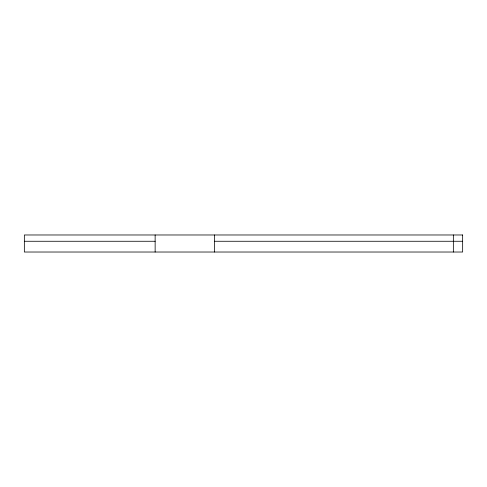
<?xml version="1.0" encoding="UTF-8"?>
<svg xmlns="http://www.w3.org/2000/svg" width="487" height="487" viewBox="0 0 487 487"><rect width="100%" height="100%" fill="white"/><g stroke="black" fill="none" stroke-linecap="round" stroke-linejoin="round"><path stroke-width="0.73" d="M24.35 241.266L155.14 241.266M214.39 241.266L462.65 241.266M453.348 234.977L453.348 252.023M214.39 234.977L214.39 252.023M155.14 234.977L155.14 252.023M462.65 234.977L24.35 234.977L24.35 252.023L462.65 252.023L462.65 234.977"/></g></svg>
